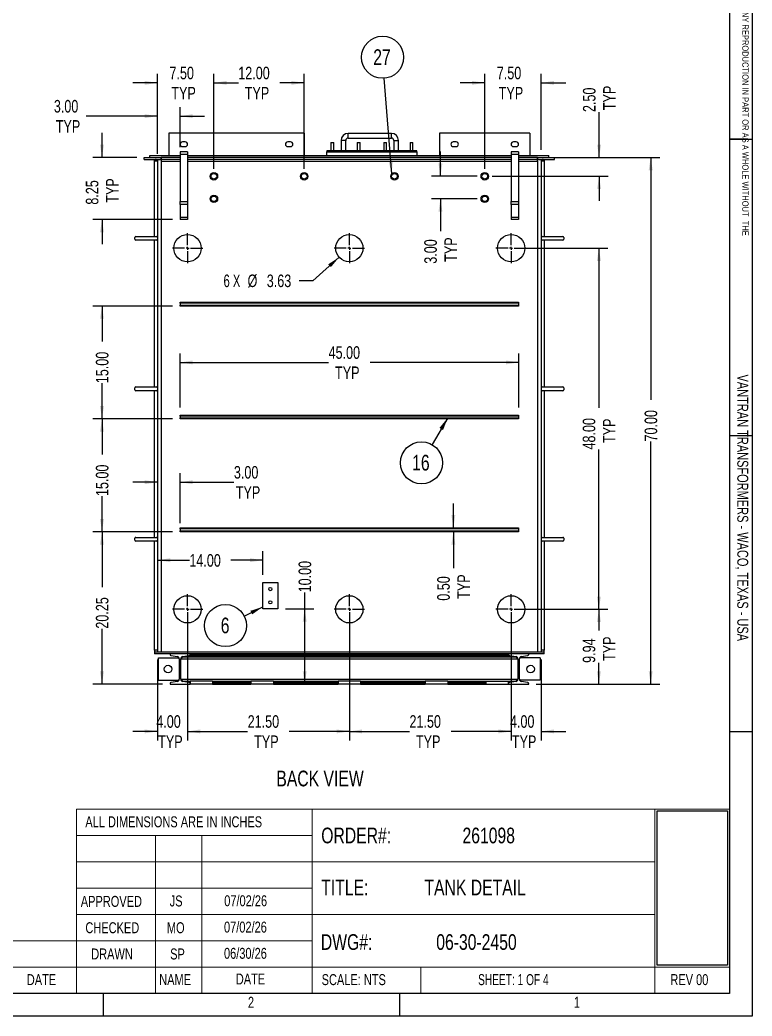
# Model space of a CAD drawing. Header units: inches. Extents: x 1 to 529, y 1 to 374.
# Drawn here: x 372.9 to 528.5, y 0.6 to 212.5 of the extents above; entities that cross this region are included whole.
import ezdxf

# ---------------------------------------------------------------- set-up
doc = ezdxf.new("R2010")
doc.units = ezdxf.units.IN
doc.header["$LTSCALE"] = 32
doc.header["$MEASUREMENT"] = 0
doc.layers.add('FORMAT', color=7, linetype='Continuous')
doc.styles.add('SLDTEXTSTYLE0', font='TXT', dxfattribs={"width": 0.75})
doc.styles.add('SLDTEXTSTYLE3', font='TXT', dxfattribs={"width": 0.692308})
doc.styles.add('SLDTEXTSTYLE7', font='TXT', dxfattribs={"width": 0.666667})
doc.dimstyles.new('SLDDIMSTYLE0', dxfattribs={"dimtxt": 2.71875, "dimasz": 2.71875, "dimexe": 0, "dimexo": 0.0625, "dimgap": 0.679688, "dimtad": 0, "dimlfac": 0.625, "dimrnd": 1e-09, "dimzin": 4, "dimdsep": 46, "dimtxsty": 'SLDTEXTSTYLE0', "dimsah": 1, "dimcen": 0.09, "dimadec": 0, "dimazin": 1, "dimtfac": 1, "dimtofl": 0, "dimtmove": 0, "dimatfit": 3, "dimfxl": 0, "dimfrac": 2, "dimtolj": 1, "dimtzin": 12, "dimarcsym": 0})
doc.dimstyles.new('SLDDIMSTYLE1', dxfattribs={"dimtxt": 2.71875, "dimasz": 2.71875, "dimexe": 0, "dimexo": 0.0625, "dimgap": 0.679688, "dimtad": 0, "dimlfac": 0.625, "dimrnd": 1e-09, "dimzin": 12, "dimdsep": 46, "dimtxsty": 'SLDTEXTSTYLE0', "dimsah": 1, "dimcen": 0.09, "dimadec": 0, "dimazin": 3, "dimtfac": 1, "dimtofl": 0, "dimtmove": 0, "dimatfit": 3, "dimfxl": 0, "dimfrac": 2, "dimtolj": 1, "dimtzin": 12, "dimarcsym": 0})
doc.dimstyles.new('SLDDIMSTYLE2', dxfattribs={"dimtxt": 2.71875, "dimasz": 2.71875, "dimexe": 0, "dimexo": 0.0625, "dimgap": 0.679688, "dimtad": 0, "dimlfac": 0.625, "dimrnd": 1e-09, "dimzin": 4, "dimdsep": 46, "dimtxsty": 'SLDTEXTSTYLE0', "dimsah": 1, "dimcen": 0.09, "dimadec": 0, "dimazin": 1, "dimtfac": 1, "dimtmove": 0, "dimatfit": 0, "dimfxl": 0, "dimfrac": 2, "dimtolj": 1, "dimtzin": 12, "dimarcsym": 0})
doc.dimstyles.new('SLDDIMSTYLE3', dxfattribs={"dimtxt": 2.71875, "dimasz": 2.71875, "dimexe": 0, "dimexo": 0.0625, "dimgap": 0.679688, "dimtad": 0, "dimlfac": 0.625, "dimrnd": 1e-09, "dimzin": 12, "dimdsep": 46, "dimtxsty": 'SLDTEXTSTYLE0', "dimsah": 1, "dimcen": 0.09, "dimadec": 0, "dimazin": 3, "dimtfac": 1, "dimtmove": 0, "dimatfit": 0, "dimfxl": 0, "dimfrac": 2, "dimtolj": 1, "dimtzin": 12, "dimarcsym": 0})
doc.dimstyles.new('SLDDIMSTYLE4', dxfattribs={"dimtxt": 2.71875, "dimasz": 2.71875, "dimexe": 0, "dimexo": 0.0625, "dimgap": 0.679688, "dimtad": 0, "dimlfac": 0.625, "dimrnd": 1e-09, "dimzin": 0, "dimdsep": 46, "dimtxsty": 'SLDTEXTSTYLE0', "dimsah": 1, "dimcen": 0.09, "dimadec": 0, "dimazin": 0, "dimtfac": 1, "dimtmove": 0, "dimatfit": 0, "dimfxl": 0, "dimfrac": 2, "dimtolj": 1, "dimtzin": 12, "dimarcsym": 0})
doc.dimstyles.new('SLDDIMSTYLE5', dxfattribs={"dimtxt": 0.18, "dimasz": 2.71875, "dimexe": 0, "dimexo": 0.0625, "dimgap": 0, "dimtad": 0, "dimtih": 1, "dimtoh": 1, "dimdec": 0, "dimrnd": 1e-09, "dimzin": 0, "dimdsep": 46, "dimtxsty": 'Standard', "dimsah": 1, "dimcen": 0.09, "dimadec": 0, "dimazin": 0, "dimtfac": 2.71875, "dimtdec": 0, "dimtofl": 0, "dimtmove": 0, "dimatfit": 3, "dimfxl": 0, "dimfrac": 2, "dimtolj": 1, "dimtzin": 0, "dimarcsym": 0})
doc.dimstyles.new('SLDDIMSTYLE7', dxfattribs={"dimtxt": 2.71875, "dimasz": 2.71875, "dimexe": 0, "dimexo": 0.0625, "dimgap": 0.679688, "dimtad": 0, "dimtih": 1, "dimtoh": 1, "dimlfac": 0.625, "dimrnd": 1e-09, "dimzin": 12, "dimdsep": 46, "dimtxsty": 'SLDTEXTSTYLE0', "dimsah": 1, "dimcen": 0, "dimadec": 0, "dimazin": 3, "dimtfac": 1, "dimtofl": 0, "dimtmove": 0, "dimatfit": 3, "dimfxl": 0, "dimfrac": 2, "dimtolj": 1, "dimtzin": 12, "dimarcsym": 0})
picture_1 = doc.add_image_def('image1.bmp', size_in_pixel=(535, 215))

# ---------------------------------------------------------------- blocks, each defined once
blk = doc.blocks.new('SW_NOTE_0_1')
at = {"color": 0, "linetype": 'Continuous', "lineweight": 0, "attachment_point": 1, "rotation": 270, "style": 'SLDTEXTSTYLE0'}
for s, insert, char_height in [('WRITTEN PERMISSION OF VANTRAN INDUSTRIES INC.  IS PROHIBITED.', (-0.06, 0), 1.3333), ('THE INFORMATION CONTAINED IN THIS DRAWING IS THE SOLE PROPERTY OF VANTRAN INDUSTRIES INC. ANY REPRODUCTION IN PART OR AS A WHOLE WITHOUT  THE', (1.72, 0), 1.33333)]:
    blk.add_mtext(s, dxfattribs=dict(at, insert=insert, char_height=char_height))
blk = doc.blocks.new('Drawing View42')
at = {"color": 7, "linetype": 'Continuous', "lineweight": 25}
for p, q in [((-23.1, 3.78), (-51.9, 3.78)), ((-51.9, 3.78), (-51.9, -1.02)), ((-23.1, 3.78), (-23.1, -1.02)), ((-15.25, 2.2), (-15.25, 0)), ((-14.25, 2.2), (-15.25, 2.2)), ((-14.25, 0), (-14.25, 2.2)), ((-4.55, 3.7), (-13.75, 3.7)), ((-13.75, 2.7), (-13.75, 3.7)), ((-13.75, 2.7), (-4.55, 2.7)), ((-4.55, 2.7), (-4.55, 3.7)), ((-4.05, 2.2), (-4.05, 0)), ((-4.05, 2.2), (-3.05, 2.2)), ((-3.05, 0), (-3.05, 2.2)), ((24.9, 3.78), (5.7, 3.78)), ((5.7, 3.78), (5.7, -1.02)), ((24.9, 3.78), (24.9, -1.02)), ((-48.4, 1.88), (-49, 1.88)), ((-49, 0.88), (-48.4, 0.88)), ((-26, 1.88), (-26.6, 1.88)), ((-26.6, 0.88), (-26, 0.88)), ((-18.32, 0), (-18.32, -0.22)), ((0.88, 0), (-18.32, 0)), ((-17.4, 1.78), (-17.4, 0)), ((-17.4, 1.78), (-16.8, 1.78)), ((-16.8, 0), (-16.8, 1.78)), ((-11.8, 1.78), (-11.8, 0)), ((-11.8, 1.78), (-11.2, 1.78)), ((-11.2, 0), (-11.2, 1.78)), ((-6.2, 1.78), (-6.2, 0)), ((-6.2, 1.78), (-5.6, 1.78)), ((-5.6, 0), (-5.6, 1.78)), ((-0.6, 1.78), (-0.6, 0)), ((-0.6, 1.78), (0, 1.78)), ((0, 0), (0, 1.78)), ((0.88, -0.22), (0.88, 0)), ((9.2, 1.88), (8.6, 1.88)), ((8.6, 0.88), (9.2, 0.88)), ((22, 1.88), (21.4, 1.88)), ((21.4, 0.88), (22, 0.88)), ((-57.1, -1.82), (-57.1, -1.42)), ((-57.1, -1.42), (-53.5, -1.42)), ((-57.1, -1.82), (-53.5, -1.82)), ((-55.9, -1.42), (-55.9, -1.02)), ((-55.9, -1.02), (-49.5, -1.02)), ((-54.9, -2.22), (-54.9, -1.82)), ((-54.3, -1.82), (-54.3, -2.22)), ((-53.5, -1.82), (-53.5, -1.42)), ((-53.5, -1.42), (-53.5, -1.82)), ((-49.5, -1.42), (-53.5, -1.42)), ((-49.5, -1.82), (-53.5, -1.82)), ((-53.5, -1.82), (-53.5, -2.22)), ((-47.9, -0.22), (-49.5, -0.22)), ((-49.5, -0.22), (-49.5, -0.82)), ((-47.9, -0.82), (-49.5, -0.82)), ((-49.5, -0.82), (-49.5, -10.82)), ((-47.9, -0.22), (-47.9, -0.82)), ((-47.9, -0.82), (-47.9, -10.82)), ((-47.9, -1.02), (20.9, -1.02)), ((20.9, -1.42), (-47.9, -1.42)), ((20.9, -1.82), (-47.9, -1.82)), ((-18.3, -0.22), (-18.32, -0.22)), ((-18.3, -1.02), (-18.3, -0.22)), ((-18.3, -0.22), (0.9, -0.22)), ((0.9, -1.02), (0.9, -0.22)), ((22.5, -0.22), (20.9, -0.22)), ((20.9, -0.22), (20.9, -0.82)), ((22.5, -0.82), (20.9, -0.82)), ((20.9, -0.82), (20.9, -10.82)), ((22.5, -0.22), (22.5, -0.82)), ((22.5, -0.82), (22.5, -10.82)), ((22.5, -1.02), (28.9, -1.02)), ((26.5, -1.42), (22.5, -1.42)), ((26.5, -1.82), (22.5, -1.82)), ((26.5, -1.82), (26.5, -1.42)), ((26.5, -1.42), (30.1, -1.42)), ((26.5, -1.42), (26.5, -1.82)), ((26.5, -1.82), (30.1, -1.82)), ((26.5, -2.22), (26.5, -1.82)), ((27.3, -1.82), (27.3, -2.22)), ((27.9, -1.82), (27.9, -2.22)), ((28.9, -1.42), (28.9, -1.02)), ((30.1, -1.82), (30.1, -1.42)), ((-54.9, -18.22), (-54.9, -2.22)), ((-54.3, -2.22), (-54.9, -2.22)), ((-54.3, -2.22), (-54.3, -106.62)), ((-53.5, -2.22), (-53.5, -106.62)), ((-53.5, -2.22), (-49.5, -2.22)), ((-47.9, -2.22), (20.9, -2.22)), ((22.5, -2.22), (26.5, -2.22)), ((26.5, -2.22), (26.5, -106.62)), ((27.3, -2.22), (27.3, -106.62)), ((27.9, -2.22), (27.3, -2.22)), ((27.9, -2.22), (27.9, -18.22)), ((-49.5, -10.82), (-47.9, -10.82)), ((-49.5, -11.42), (-49.5, -10.82)), ((-47.9, -11.42), (-49.5, -11.42)), ((-49.5, -11.42), (-49.5, -14.22)), ((-47.9, -10.82), (-47.9, -11.42)), ((-47.9, -11.42), (-47.9, -14.22)), ((20.9, -10.82), (22.5, -10.82)), ((20.9, -11.42), (20.9, -10.82)), ((22.5, -11.42), (20.9, -11.42)), ((20.9, -11.42), (20.9, -14.22)), ((22.5, -10.82), (22.5, -11.42)), ((22.5, -11.42), (22.5, -14.22)), ((-47.9, -14.22), (-49.5, -14.22)), ((-49.5, -14.22), (-49.5, -14.62)), ((-47.9, -14.62), (-49.5, -14.62)), ((-47.9, -14.22), (-47.9, -14.62)), ((22.5, -14.22), (20.9, -14.22)), ((20.9, -14.22), (20.9, -14.62)), ((22.5, -14.62), (20.9, -14.62)), ((22.5, -14.22), (22.5, -14.62)), ((-59.1, -18.82), (-59.1, -18.42)), ((-58.9, -18.22), (-54.5, -18.22)), ((-54.5, -19.02), (-58.9, -19.02)), ((-54.9, -50.22), (-54.9, -19.02)), ((27.5, -18.22), (31.9, -18.22)), ((31.9, -19.02), (27.5, -19.02)), ((27.9, -19.02), (27.9, -50.22)), ((32.1, -18.42), (32.1, -18.82)), ((-49.5, -32.22), (22.5, -32.22)), ((-49.5, -32.42), (-49.5, -32.22)), ((22.5, -32.42), (-49.5, -32.42)), ((-49.5, -32.42), (-49.5, -32.82)), ((-49.5, -32.82), (22.5, -32.82)), ((-49.5, -33.02), (-49.5, -32.82)), ((22.5, -33.02), (-49.5, -33.02)), ((22.5, -32.22), (22.5, -32.42)), ((22.5, -32.42), (22.5, -32.82)), ((22.5, -32.82), (22.5, -33.02)), ((-59.1, -50.82), (-59.1, -50.42)), ((-58.9, -50.22), (-54.5, -50.22)), ((27.5, -50.22), (31.9, -50.22)), ((32.1, -50.42), (32.1, -50.82)), ((-54.5, -51.02), (-58.9, -51.02)), ((-54.9, -82.22), (-54.9, -51.02)), ((31.9, -51.02), (27.5, -51.02)), ((27.9, -51.02), (27.9, -82.22)), ((-49.5, -56.22), (22.5, -56.22)), ((-49.5, -56.42), (-49.5, -56.22)), ((22.5, -56.42), (-49.5, -56.42)), ((-49.5, -56.42), (-49.5, -56.82)), ((-49.5, -56.82), (22.5, -56.82)), ((-49.5, -57.02), (-49.5, -56.82)), ((22.5, -57.02), (-49.5, -57.02)), ((22.5, -56.22), (22.5, -56.42)), ((22.5, -56.42), (22.5, -56.82)), ((22.5, -56.82), (22.5, -57.02)), ((-49.5, -80.22), (22.5, -80.22)), ((-49.5, -80.42), (-49.5, -80.22)), ((22.5, -80.42), (-49.5, -80.42)), ((-49.5, -80.42), (-49.5, -80.82)), ((22.5, -80.22), (22.5, -80.42)), ((22.5, -80.42), (22.5, -80.82)), ((-59.1, -82.82), (-59.1, -82.42)), ((-58.9, -82.22), (-54.5, -82.22)), ((-49.5, -80.82), (22.5, -80.82)), ((-49.5, -81.02), (-49.5, -80.82)), ((22.5, -81.02), (-49.5, -81.02)), ((22.5, -80.82), (22.5, -81.02)), ((27.5, -82.22), (31.9, -82.22)), ((32.1, -82.42), (32.1, -82.82)), ((-54.5, -83.02), (-58.9, -83.02)), ((-54.9, -106.22), (-54.9, -83.02)), ((31.9, -83.02), (27.5, -83.02)), ((27.9, -83.02), (27.9, -106.22)), ((-31.9, -97.42), (-31.9, -91.82)), ((-31.9, -91.82), (-28.7, -91.82)), ((-28.7, -91.82), (-28.7, -97.42)), ((-28.7, -97.42), (-31.9, -97.42)), ((-54.9, -106.22), (-54.9, -106.62)), ((-54.3, -106.22), (-54.9, -106.22)), ((-54.9, -106.62), (-54.9, -107.02)), ((27.9, -106.62), (-54.9, -106.62)), ((-51.63, -107.02), (-54.9, -107.02)), ((-54.05, -112.62), (-54.05, -107.82)), ((-54.05, -107.82), (-49.71, -107.82)), ((-51.63, -107.02), (-51.63, -107.17)), ((-47.37, -107.02), (-51.63, -107.02)), ((-51.48, -107.34), (-50.04, -107.58)), ((-49.65, -108.04), (-49.65, -112.39)), ((-48.98, -107.61), (-49.35, -108.04)), ((-49.35, -112.39), (-49.35, -108.04)), ((-48.96, -107.58), (-48.98, -107.61)), ((-48.98, -107.61), (21.98, -107.61)), ((-48.96, -107.58), (-47.52, -107.34)), ((-47.52, -107.34), (-47.41, -107.33)), ((-47.41, -107.33), (-47.37, -107.32)), ((-47.41, -107.33), (20.41, -107.33)), ((-47.37, -107.17), (-47.37, -107.02)), ((20.37, -107.02), (-47.37, -107.02)), ((-47.37, -107.15), (20.37, -107.15)), ((-47.37, -107.32), (-47.37, -107.17)), ((20.37, -107.02), (20.37, -107.17)), ((24.63, -107.02), (20.37, -107.02)), ((20.37, -107.17), (20.37, -107.32)), ((20.37, -107.32), (20.41, -107.33)), ((20.41, -107.33), (20.52, -107.34)), ((20.52, -107.34), (21.96, -107.58)), ((21.98, -107.61), (21.96, -107.58)), ((22.35, -108.04), (21.98, -107.61)), ((22.35, -108.04), (22.35, -112.39)), ((22.65, -112.39), (22.65, -108.04)), ((27.05, -107.82), (22.71, -107.82)), ((23.04, -107.58), (24.48, -107.34)), ((24.63, -107.17), (24.63, -107.02)), ((27.9, -107.02), (24.63, -107.02)), ((27.05, -107.82), (27.05, -112.62)), ((27.9, -106.22), (27.3, -106.22)), ((27.9, -106.62), (27.9, -106.22)), ((27.9, -107.02), (27.9, -106.62)), ((-49.35, -108.05), (22.35, -108.05)), ((-54.05, -112.62), (-49.71, -112.62)), ((-51.63, -113.26), (-51.63, -113.42)), ((-51.63, -113.42), (-47.37, -113.42)), ((-50.04, -112.85), (-51.48, -113.09)), ((-49.35, -112.38), (22.35, -112.38)), ((-49.35, -112.39), (-48.98, -112.82)), ((-48.98, -112.82), (-48.96, -112.85)), ((-48.98, -112.82), (-47.37, -112.82)), ((-47.52, -113.09), (-48.96, -112.85)), ((-47.41, -113.1), (-47.52, -113.09)), ((-47.37, -113.11), (-47.41, -113.1)), ((-47.41, -113.1), (-47.37, -113.1)), ((-42.57, -112.82), (-47.37, -112.82)), ((-47.37, -112.82), (-47.37, -113.42)), ((-47.37, -113.42), (-47.37, -113.26)), ((-42.57, -113.42), (-47.37, -113.42)), ((-42.57, -112.82), (-42.57, -113.42)), ((-42.57, -112.82), (-34.41, -112.82)), ((-42.57, -113.1), (-34.41, -113.1)), ((-42.57, -113.28), (-34.41, -113.28)), ((-42.57, -113.42), (-34.41, -113.42)), ((-34.41, -112.82), (-34.41, -113.42)), ((-29.61, -112.82), (-34.41, -112.82)), ((-29.61, -113.42), (-34.41, -113.42)), ((-29.61, -112.82), (-29.61, -113.42)), ((-29.61, -112.82), (-15.9, -112.82)), ((-29.61, -113.1), (-15.9, -113.1)), ((-29.61, -113.28), (-15.9, -113.28)), ((-29.61, -113.42), (-15.9, -113.42)), ((-15.9, -112.82), (-15.9, -113.42)), ((-11.1, -112.82), (-15.9, -112.82)), ((-11.1, -113.42), (-15.9, -113.42)), ((-11.1, -112.82), (-11.1, -113.42)), ((-11.1, -112.82), (2.61, -112.82)), ((-11.1, -113.1), (2.61, -113.1)), ((-11.1, -113.28), (2.61, -113.28)), ((-11.1, -113.42), (2.61, -113.42)), ((2.61, -112.82), (2.61, -113.42)), ((7.41, -112.82), (2.61, -112.82)), ((7.41, -113.42), (2.61, -113.42)), ((7.41, -112.82), (7.41, -113.42)), ((7.41, -112.82), (15.57, -112.82)), ((7.41, -113.1), (15.57, -113.1)), ((7.41, -113.28), (15.57, -113.28)), ((7.41, -113.42), (15.57, -113.42)), ((15.57, -113.42), (15.57, -112.82)), ((15.57, -112.82), (20.37, -112.82)), ((15.57, -113.42), (20.37, -113.42)), ((20.37, -113.42), (20.37, -112.82)), ((20.37, -112.82), (21.98, -112.82)), ((20.41, -113.1), (20.37, -113.11)), ((20.37, -113.1), (20.41, -113.1)), ((20.37, -113.26), (20.37, -113.42)), ((20.37, -113.42), (24.63, -113.42)), ((20.52, -113.09), (20.41, -113.1)), ((21.96, -112.85), (20.52, -113.09)), ((21.96, -112.85), (21.98, -112.82)), ((21.98, -112.82), (22.35, -112.39)), ((27.05, -112.62), (22.71, -112.62)), ((24.48, -113.09), (23.04, -112.85)), ((24.63, -113.42), (24.63, -113.26))]:
    blk.add_line(p, q, dxfattribs=at)
for centre, radius in [((-42.3, -5.42), 0.8), ((-42.3, -5.42), 0.6), ((-23.1, -5.42), 0.8), ((-23.1, -5.42), 0.6), ((-3.9, -5.42), 0.8), ((-3.9, -5.42), 0.6), ((15.3, -5.42), 0.8), ((15.3, -5.42), 0.6), ((-42.3, -10.22), 0.8), ((-42.3, -10.22), 0.6), ((15.3, -10.22), 0.8), ((15.3, -10.22), 0.6), ((-47.9, -20.72), 2.9), ((-13.5, -20.72), 2.9), ((20.9, -20.72), 2.9), ((-30.3, -93.22), 0.338), ((-47.9, -97.52), 2.9), ((-13.5, -97.52), 2.9), ((20.9, -97.52), 2.9), ((-30.3, -96.02), 0.338), ((-52.05, -110.22), 0.8), ((25.05, -110.22), 0.8)]:
    blk.add_circle(centre, radius, dxfattribs=at)
for centre, radius, start, end in [((-13.75, 2.2), 1.5, 90, 180), ((-13.75, 2.2), 0.5, 90, 180), ((-4.55, 2.2), 1.5, 0, 90), ((-4.55, 2.2), 0.5, 0, 90), ((-49, 1.38), 0.5, 90, 270), ((-48.4, 1.38), 0.5, 270, 90), ((-26.6, 1.38), 0.5, 90, 270), ((-26, 1.38), 0.5, 270, 90), ((8.6, 1.38), 0.5, 90, 270), ((9.2, 1.38), 0.5, 270, 90), ((21.4, 1.38), 0.5, 90, 270), ((22, 1.38), 0.5, 270, 90), ((-54.7, -2.22), 0.4, 0, 90), ((27.7, -2.22), 0.4, 90, 180), ((-58.9, -18.42), 0.2, 90, 180), ((-58.9, -18.82), 0.2, 180, 270), ((-54.5, -18.42), 0.2, 0, 90), ((-54.5, -18.82), 0.2, 270, 0), ((27.5, -18.42), 0.2, 90, 180), ((27.5, -18.82), 0.2, 180, 270), ((31.9, -18.42), 0.2, 0, 90), ((31.9, -18.82), 0.2, 270, 0), ((-58.9, -50.42), 0.2, 90, 180), ((-58.9, -50.82), 0.2, 180, 270), ((-54.5, -50.42), 0.2, 0, 90), ((-54.5, -50.82), 0.2, 270, 0), ((27.5, -50.42), 0.2, 90, 180), ((27.5, -50.82), 0.2, 180, 270), ((31.9, -50.42), 0.2, 0, 90), ((31.9, -50.82), 0.2, 270, 0), ((-58.9, -82.42), 0.2, 90, 180), ((-54.5, -82.42), 0.2, 0, 90), ((27.5, -82.42), 0.2, 90, 180), ((31.9, -82.42), 0.2, 0, 90), ((-58.9, -82.82), 0.2, 180, 270), ((-54.5, -82.82), 0.2, 270, 0), ((27.5, -82.82), 0.2, 180, 270), ((31.9, -82.82), 0.2, 270, 0), ((-51.45, -107.17), 0.176, 180, 260.537), ((-50.12, -108.04), 0.464, 0, 80.537), ((-48.88, -108.04), 0.464, 99.463, 180), ((-47.55, -107.17), 0.176, 279.463, 0), ((20.55, -107.17), 0.176, 180, 260.537), ((21.88, -108.04), 0.464, 0, 80.537), ((23.12, -108.04), 0.464, 99.463, 180), ((24.45, -107.17), 0.176, 279.463, 0), ((-51.45, -113.26), 0.176, 99.463, 180), ((-50.12, -112.39), 0.464, 279.463, 0), ((-48.88, -112.39), 0.464, 180, 260.537), ((-47.55, -113.26), 0.176, 0, 80.537), ((20.55, -113.26), 0.176, 99.463, 180), ((21.88, -112.39), 0.464, 279.463, 0), ((23.12, -112.39), 0.464, 180, 260.537), ((24.45, -113.26), 0.176, 0, 80.537)]:
    blk.add_arc(centre, radius, start, end, dxfattribs=at)
blk = doc.blocks.new('_D_40')
at = {"layer": 'FORMAT'}
for p, q in [((488.11, 183.21), (508.9, 183.21)), ((506.98, 183.21), (506.98, 131.63)), ((506.98, 71.21), (506.98, 122.79)), ((482.64, 71.21), (508.9, 71.21))]:
    blk.add_line(p, q, dxfattribs=at)
for points in [[(506.98, 183.21), (506.56, 180.49), (507.4, 180.49)], [(506.98, 71.21), (507.4, 73.93), (506.56, 73.93)]]:
    blk.add_solid(points, dxfattribs=at)
at = {"layer": 'FORMAT', "insert": (505.69, 122.79), "char_height": 2.667, "attachment_point": 1, "rotation": 90, "style": 'SLDTEXTSTYLE0'}
blk.add_mtext('70.00', dxfattribs=at)
blk = doc.blocks.new('_D_41')
at = {"layer": 'FORMAT'}
for p, q in [((478.91, 87.11), (497.89, 87.11)), ((495.97, 87.11), (495.97, 82.61)), ((495.97, 71.21), (495.97, 75.71)), ((482.64, 71.21), (497.89, 71.21))]:
    blk.add_line(p, q, dxfattribs=at)
for points in [[(495.97, 87.11), (495.55, 84.39), (496.39, 84.39)], [(495.97, 71.21), (496.39, 73.93), (495.55, 73.93)]]:
    blk.add_solid(points, dxfattribs=at)
at = {"layer": 'FORMAT', "char_height": 2.667, "attachment_point": 1, "rotation": 90, "style": 'SLDTEXTSTYLE0'}
for s, insert in [('9.94', (492.53, 75.71)), ('TYP', (496.83, 76.12))]:
    blk.add_mtext(s, dxfattribs=dict(at, insert=insert))
blk = doc.blocks.new('_D_42')
at = {"layer": 'FORMAT'}
for p, q in [((478.91, 163.91), (497.89, 163.91)), ((495.97, 163.91), (495.97, 129.93)), ((495.97, 87.11), (495.97, 121.09)), ((478.91, 87.11), (497.89, 87.11))]:
    blk.add_line(p, q, dxfattribs=at)
for points in [[(495.97, 163.91), (495.55, 161.19), (496.39, 161.19)], [(495.97, 87.11), (496.39, 89.83), (495.55, 89.83)]]:
    blk.add_solid(points, dxfattribs=at)
at = {"layer": 'FORMAT', "char_height": 2.667, "attachment_point": 1, "rotation": 90, "style": 'SLDTEXTSTYLE0'}
for s, insert in [('48.00', (492.53, 121.09)), ('TYP', (496.83, 122.47))]:
    blk.add_mtext(s, dxfattribs=dict(at, insert=insert))
blk = doc.blocks.new('_D_43')
at = {"layer": 'FORMAT'}
for p, q in [((408.51, 85.51), (408.51, 59.22)), ((402.11, 76.41), (402.11, 59.22)), ((402.11, 61.14), (396.88, 61.14)), ((408.51, 61.14), (413.74, 61.14))]:
    blk.add_line(p, q, dxfattribs=at)
for points in [[(402.11, 61.14), (399.39, 61.56), (399.39, 60.72)], [(408.51, 61.14), (411.23, 60.72), (411.23, 61.56)]]:
    blk.add_solid(points, dxfattribs=at)
at = {"layer": 'FORMAT', "char_height": 2.667, "attachment_point": 1, "style": 'SLDTEXTSTYLE0'}
for s, insert in [('4.00', (401.86, 64.58)), ('TYP', (402.27, 60.29))]:
    blk.add_mtext(s, dxfattribs=dict(at, insert=insert))
blk = doc.blocks.new('_D_44')
at = {"layer": 'FORMAT'}
for p, q in [((408.51, 85.51), (408.51, 59.22)), ((442.91, 85.51), (442.91, 59.22)), ((408.51, 61.14), (421.29, 61.14)), ((442.91, 61.14), (430.13, 61.14))]:
    blk.add_line(p, q, dxfattribs=at)
for points in [[(408.51, 61.14), (411.23, 60.72), (411.23, 61.56)], [(442.91, 61.14), (440.19, 61.56), (440.19, 60.72)]]:
    blk.add_solid(points, dxfattribs=at)
at = {"layer": 'FORMAT', "char_height": 2.667, "attachment_point": 1, "style": 'SLDTEXTSTYLE0'}
for s, insert in [('21.50', (421.29, 64.58)), ('TYP', (422.67, 60.29))]:
    blk.add_mtext(s, dxfattribs=dict(at, insert=insert))
blk = doc.blocks.new('_D_45')
at = {"layer": 'FORMAT'}
for p, q in [((442.91, 85.51), (442.91, 59.22)), ((477.31, 85.51), (477.31, 59.22)), ((442.91, 61.14), (455.69, 61.14)), ((477.31, 61.14), (464.53, 61.14))]:
    blk.add_line(p, q, dxfattribs=at)
for points in [[(442.91, 61.14), (445.63, 60.72), (445.63, 61.56)], [(477.31, 61.14), (474.59, 61.56), (474.59, 60.72)]]:
    blk.add_solid(points, dxfattribs=at)
at = {"layer": 'FORMAT', "char_height": 2.667, "attachment_point": 1, "style": 'SLDTEXTSTYLE0'}
for s, insert in [('21.50', (455.69, 64.58)), ('TYP', (457.07, 60.29))]:
    blk.add_mtext(s, dxfattribs=dict(at, insert=insert))
blk = doc.blocks.new('_D_46')
at = {"layer": 'FORMAT'}
for p, q in [((477.31, 85.51), (477.31, 59.22)), ((483.71, 76.41), (483.71, 59.22)), ((477.31, 61.14), (472.08, 61.14)), ((483.71, 61.14), (488.94, 61.14))]:
    blk.add_line(p, q, dxfattribs=at)
for points in [[(477.31, 61.14), (474.59, 61.56), (474.59, 60.72)], [(483.71, 61.14), (486.43, 60.72), (486.43, 61.56)]]:
    blk.add_solid(points, dxfattribs=at)
at = {"layer": 'FORMAT', "char_height": 2.667, "attachment_point": 1, "style": 'SLDTEXTSTYLE0'}
for s, insert in [('4.00', (477.06, 64.58)), ('TYP', (477.47, 60.29))]:
    blk.add_mtext(s, dxfattribs=dict(at, insert=insert))
blk = doc.blocks.new('_D_47')
at = {"layer": 'FORMAT'}
for p, q in [((440.74, 161.98), (435.13, 157)), ((435.13, 157), (432.25, 157))]:
    blk.add_line(p, q, dxfattribs=at)
blk.add_solid([(440.74, 161.98), (438.43, 160.49), (438.98, 159.87)], dxfattribs=at)
at = {"layer": 'FORMAT', "char_height": 2.667, "attachment_point": 1}
for s, insert, style in [('6 X', (416.16, 158.3), 'SLDTEXTSTYLE7'), ('%%c', (421.27, 158.3), 'SLDTEXTSTYLE0'), ('3.63', (425.35, 158.3), 'SLDTEXTSTYLE0')]:
    blk.add_mtext(s, dxfattribs=dict(at, insert=insert, style=style))
blk = doc.blocks.new('_D_48')
at = {"layer": 'FORMAT'}
for p, q in [((433.41, 87.21), (433.41, 90.71)), ((429.31, 87.21), (435.33, 87.21)), ((433.41, 71.21), (433.41, 87.21))]:
    blk.add_line(p, q, dxfattribs=at)
for points in [[(433.41, 87.21), (433, 84.49), (433.83, 84.49)], [(433.41, 71.21), (433.83, 73.93), (433, 73.93)]]:
    blk.add_solid(points, dxfattribs=at)
at = {"layer": 'FORMAT', "insert": (432.12, 90.71), "char_height": 2.667, "attachment_point": 1, "rotation": 90, "style": 'SLDTEXTSTYLE0'}
blk.add_mtext('10.00', dxfattribs=at)
blk = doc.blocks.new('_D_49')
at = {"layer": 'FORMAT'}
for p, q in [((402.11, 97.55), (408.89, 97.55)), ((424.51, 97.55), (417.73, 97.55)), ((424.51, 94.41), (424.51, 99.47))]:
    blk.add_line(p, q, dxfattribs=at)
for points in [[(402.11, 97.55), (404.83, 97.13), (404.83, 97.97)], [(424.51, 97.55), (421.79, 97.97), (421.79, 97.13)]]:
    blk.add_solid(points, dxfattribs=at)
at = {"layer": 'FORMAT', "insert": (408.89, 98.84), "char_height": 2.667, "attachment_point": 1, "style": 'SLDTEXTSTYLE0'}
blk.add_mtext('14.00', dxfattribs=at)
blk = doc.blocks.new('_D_50')
at = {"layer": 'FORMAT'}
for p, q in [((402.11, 184.01), (402.11, 193.91)), ((406.91, 185.41), (406.91, 193.91)), ((402.11, 191.99), (386.98, 191.99)), ((406.91, 191.99), (412.14, 191.99))]:
    blk.add_line(p, q, dxfattribs=at)
for points in [[(402.11, 191.99), (399.39, 192.41), (399.39, 191.57)], [(406.91, 191.99), (409.63, 191.57), (409.63, 192.41)]]:
    blk.add_solid(points, dxfattribs=at)
at = {"layer": 'FORMAT', "char_height": 2.667, "attachment_point": 1, "style": 'SLDTEXTSTYLE0'}
for s, insert in [('3.00', (380.08, 195.43)), ('TYP', (380.49, 191.14))]:
    blk.add_mtext(s, dxfattribs=dict(at, insert=insert))
blk = doc.blocks.new('_D_51')
at = {"layer": 'FORMAT'}
for p, q in [((390.32, 183.21), (390.32, 188.44)), ((397.71, 183.21), (388.4, 183.21)), ((405.31, 170.01), (388.4, 170.01)), ((390.32, 170.01), (390.32, 164.78))]:
    blk.add_line(p, q, dxfattribs=at)
for points in [[(390.32, 183.21), (390.73, 185.93), (389.9, 185.93)], [(390.32, 170.01), (389.9, 167.29), (390.73, 167.29)]]:
    blk.add_solid(points, dxfattribs=at)
at = {"layer": 'FORMAT', "char_height": 2.667, "attachment_point": 1, "rotation": 90, "style": 'SLDTEXTSTYLE0'}
for s, insert in [('8.25', (386.88, 173.16)), ('TYP', (391.17, 173.57))]:
    blk.add_mtext(s, dxfattribs=dict(at, insert=insert))
blk = doc.blocks.new('_D_52')
at = {"layer": 'FORMAT'}
for p, q in [((405.31, 103.61), (388.4, 103.61)), ((390.32, 103.61), (390.32, 91.83)), ((390.32, 71.21), (390.32, 82.99)), ((403.18, 71.21), (388.4, 71.21))]:
    blk.add_line(p, q, dxfattribs=at)
for points in [[(390.32, 103.61), (389.9, 100.89), (390.73, 100.89)], [(390.32, 71.21), (390.73, 73.93), (389.9, 73.93)]]:
    blk.add_solid(points, dxfattribs=at)
at = {"layer": 'FORMAT', "insert": (389.02, 82.99), "char_height": 2.667, "attachment_point": 1, "rotation": 90, "style": 'SLDTEXTSTYLE0'}
blk.add_mtext('20.25', dxfattribs=at)
blk = doc.blocks.new('_D_53')
at = {"layer": 'FORMAT'}
for p, q in [((405.31, 127.61), (388.4, 127.61)), ((390.32, 127.61), (390.32, 120.03)), ((390.32, 103.61), (390.32, 111.19)), ((405.31, 103.61), (388.4, 103.61))]:
    blk.add_line(p, q, dxfattribs=at)
for points in [[(390.32, 127.61), (389.9, 124.89), (390.73, 124.89)], [(390.32, 103.61), (390.73, 106.33), (389.9, 106.33)]]:
    blk.add_solid(points, dxfattribs=at)
at = {"layer": 'FORMAT', "insert": (389.02, 111.19), "char_height": 2.667, "attachment_point": 1, "rotation": 90, "style": 'SLDTEXTSTYLE0'}
blk.add_mtext('15.00', dxfattribs=at)
blk = doc.blocks.new('_D_54')
at = {"layer": 'FORMAT'}
for p, q in [((405.31, 151.61), (388.4, 151.61)), ((390.32, 151.61), (390.32, 144.03)), ((390.32, 127.61), (390.32, 135.19)), ((405.31, 127.61), (388.4, 127.61))]:
    blk.add_line(p, q, dxfattribs=at)
for points in [[(390.32, 151.61), (389.9, 148.89), (390.73, 148.89)], [(390.32, 127.61), (390.73, 130.33), (389.9, 130.33)]]:
    blk.add_solid(points, dxfattribs=at)
at = {"layer": 'FORMAT', "insert": (389.02, 135.19), "char_height": 2.667, "attachment_point": 1, "rotation": 90, "style": 'SLDTEXTSTYLE0'}
blk.add_mtext('15.00', dxfattribs=at)
blk = doc.blocks.new('_D_55')
at = {"layer": 'FORMAT'}
for p, q in [((406.91, 105.41), (406.91, 116.06)), ((402.11, 114.14), (396.88, 114.14)), ((406.91, 114.14), (418.36, 114.14))]:
    blk.add_line(p, q, dxfattribs=at)
for points in [[(402.11, 114.14), (399.39, 114.56), (399.39, 113.72)], [(406.91, 114.14), (409.63, 113.72), (409.63, 114.56)]]:
    blk.add_solid(points, dxfattribs=at)
at = {"layer": 'FORMAT', "char_height": 2.667, "attachment_point": 1, "style": 'SLDTEXTSTYLE0'}
for s, insert in [('3.00', (418.36, 117.58)), ('TYP', (418.77, 113.29))]:
    blk.add_mtext(s, dxfattribs=dict(at, insert=insert))
blk = doc.blocks.new('_D_56')
at = {"layer": 'FORMAT'}
for p, q in [((471.71, 180.81), (471.71, 200.99)), ((483.71, 184.81), (483.71, 200.99)), ((471.71, 199.07), (466.48, 199.07)), ((483.71, 199.07), (488.94, 199.07))]:
    blk.add_line(p, q, dxfattribs=at)
for points in [[(471.71, 199.07), (468.99, 199.49), (468.99, 198.65)], [(483.71, 199.07), (486.43, 198.65), (486.43, 199.49)]]:
    blk.add_solid(points, dxfattribs=at)
at = {"layer": 'FORMAT', "char_height": 2.667, "attachment_point": 1, "style": 'SLDTEXTSTYLE0'}
for s, insert in [('7.50', (474.26, 202.5)), ('TYP', (474.67, 198.21))]:
    blk.add_mtext(s, dxfattribs=dict(at, insert=insert))
blk = doc.blocks.new('_D_57')
at = {"layer": 'FORMAT'}
for p, q in [((496.01, 183.21), (496.01, 192.86)), ((484.51, 183.21), (497.93, 183.21)), ((473.31, 179.21), (497.93, 179.21)), ((496.01, 179.21), (496.01, 173.98))]:
    blk.add_line(p, q, dxfattribs=at)
for points in [[(496.01, 183.21), (496.43, 185.93), (495.6, 185.93)], [(496.01, 179.21), (495.6, 176.49), (496.43, 176.49)]]:
    blk.add_solid(points, dxfattribs=at)
at = {"layer": 'FORMAT', "char_height": 2.667, "attachment_point": 1, "rotation": 90, "style": 'SLDTEXTSTYLE0'}
for s, insert in [('2.50', (492.58, 192.86)), ('TYP', (496.87, 193.27))]:
    blk.add_mtext(s, dxfattribs=dict(at, insert=insert))
blk = doc.blocks.new('_D_58')
at = {"layer": 'FORMAT'}
for p, q in [((462.28, 179.21), (462.28, 184.44)), ((470.11, 179.21), (460.36, 179.21)), ((470.11, 174.41), (460.36, 174.41)), ((462.28, 174.41), (462.28, 167.5))]:
    blk.add_line(p, q, dxfattribs=at)
for points in [[(462.28, 179.21), (462.7, 181.93), (461.86, 181.93)], [(462.28, 174.41), (461.86, 171.69), (462.7, 171.69)]]:
    blk.add_solid(points, dxfattribs=at)
at = {"layer": 'FORMAT', "char_height": 2.667, "attachment_point": 1, "rotation": 90, "style": 'SLDTEXTSTYLE0'}
for s, insert in [('3.00', (458.84, 160.6)), ('TYP', (463.13, 161.01))]:
    blk.add_mtext(s, dxfattribs=dict(at, insert=insert))
blk = doc.blocks.new('_D_59')
at = {"layer": 'FORMAT'}
for p, q in [((402.11, 184.81), (402.11, 200.99)), ((414.11, 180.81), (414.11, 200.99)), ((402.11, 199.07), (396.88, 199.07)), ((414.11, 199.07), (419.34, 199.07))]:
    blk.add_line(p, q, dxfattribs=at)
for points in [[(402.11, 199.07), (399.39, 199.49), (399.39, 198.65)], [(414.11, 199.07), (416.83, 198.65), (416.83, 199.49)]]:
    blk.add_solid(points, dxfattribs=at)
at = {"layer": 'FORMAT', "char_height": 2.667, "attachment_point": 1, "style": 'SLDTEXTSTYLE0'}
for s, insert in [('7.50', (404.66, 202.5)), ('TYP', (405.07, 198.21))]:
    blk.add_mtext(s, dxfattribs=dict(at, insert=insert))
blk = doc.blocks.new('_D_60')
at = {"layer": 'FORMAT'}
for p, q in [((414.11, 180.81), (414.11, 200.99)), ((433.31, 180.81), (433.31, 200.99)), ((414.11, 199.07), (419.29, 199.07)), ((433.31, 199.07), (428.13, 199.07))]:
    blk.add_line(p, q, dxfattribs=at)
for points in [[(414.11, 199.07), (416.83, 198.65), (416.83, 199.49)], [(433.31, 199.07), (430.59, 199.49), (430.59, 198.65)]]:
    blk.add_solid(points, dxfattribs=at)
at = {"layer": 'FORMAT', "char_height": 2.667, "attachment_point": 1, "style": 'SLDTEXTSTYLE0'}
for s, insert in [('12.00', (419.29, 202.5)), ('TYP', (420.67, 198.21))]:
    blk.add_mtext(s, dxfattribs=dict(at, insert=insert))
blk = doc.blocks.new('_D_61')
at = {"layer": 'FORMAT'}
for p, q in [((406.91, 130.01), (406.91, 141.53)), ((478.91, 130.01), (478.91, 141.53)), ((406.91, 139.61), (438.49, 139.61)), ((478.91, 139.61), (447.33, 139.61))]:
    blk.add_line(p, q, dxfattribs=at)
for points in [[(406.91, 139.61), (409.63, 139.19), (409.63, 140.03)], [(478.91, 139.61), (476.19, 140.03), (476.19, 139.19)]]:
    blk.add_solid(points, dxfattribs=at)
at = {"layer": 'FORMAT', "char_height": 2.667, "attachment_point": 1, "style": 'SLDTEXTSTYLE0'}
for s, insert in [('45.00', (438.49, 143.05)), ('TYP', (439.87, 138.75))]:
    blk.add_mtext(s, dxfattribs=dict(at, insert=insert))
blk = doc.blocks.new('_D_62')
at = {"layer": 'FORMAT'}
for p, q in [((465.03, 104.41), (465.03, 109.64)), ((465.03, 103.61), (465.03, 95.83))]:
    blk.add_line(p, q, dxfattribs=at)
for points in [[(465.03, 104.41), (465.44, 107.13), (464.61, 107.13)], [(465.03, 103.61), (464.61, 100.89), (465.44, 100.89)]]:
    blk.add_solid(points, dxfattribs=at)
at = {"layer": 'FORMAT', "char_height": 2.667, "attachment_point": 1, "rotation": 90, "style": 'SLDTEXTSTYLE0'}
for s, insert in [('0.50', (461.59, 88.94)), ('TYP', (465.88, 89.34))]:
    blk.add_mtext(s, dxfattribs=dict(at, insert=insert))
blk = doc.blocks.new('SW_NOTE_0_24')
at = {"layer": 'FORMAT', "color": 0}
blk.add_circle((-4, -2.01), 4.48, dxfattribs=at)
at = {"layer": 'FORMAT', "color": 0, "insert": (-4.07, -0.31), "char_height": 3.33, "attachment_point": 2, "style": 'SLDTEXTSTYLE0'}
blk.add_mtext('6', dxfattribs=at)
blk = doc.blocks.new('SW_NOTE_0_25')
at = {"layer": 'FORMAT', "color": 0}
blk.add_circle((-0.35, 4.47), 4.48, dxfattribs=at)
at = {"layer": 'FORMAT', "color": 0, "insert": (-0.48, 6.17), "char_height": 3.333, "attachment_point": 2, "style": 'SLDTEXTSTYLE0'}
blk.add_mtext('27', dxfattribs=at)
blk = doc.blocks.new('SW_NOTE_0_26')
at = {"layer": 'FORMAT', "color": 0}
blk.add_circle((-2.26, -3.87), 4.48, dxfattribs=at)
at = {"layer": 'FORMAT', "color": 0, "insert": (-2.39, -2.17), "char_height": 3.333, "attachment_point": 2, "style": 'SLDTEXTSTYLE0'}
blk.add_mtext('16', dxfattribs=at)
blk = doc.blocks.new('SW_CENTERMARKSYMBOL_2')
at = {"layer": 'FORMAT', "color": 0, "linetype": 'Continuous'}
for p, q in [((0, 0.64), (0, 3.22)), ((-0.64, 0), (-3.22, 0)), ((0, 0), (-0.32, 0)), ((0, 0), (0, 0.32)), ((0, 0), (0, -0.32)), ((0, 0), (0.32, 0)), ((0.64, 0), (3.22, 0)), ((0, -0.64), (0, -3.22))]:
    blk.add_line(p, q, dxfattribs=at)
blk = doc.blocks.new('SW_CENTERMARKSYMBOL_3')
at = {"layer": 'FORMAT', "color": 0, "linetype": 'Continuous'}
for p, q in [((0, 0.64), (0, 3.22)), ((-0.64, 0), (-3.22, 0)), ((0, 0), (-0.32, 0)), ((0, 0), (0, 0.32)), ((0, 0), (0, -0.32)), ((0, 0), (0.32, 0)), ((0.64, 0), (3.22, 0)), ((0, -0.64), (0, -3.22))]:
    blk.add_line(p, q, dxfattribs=at)
blk = doc.blocks.new('SW_CENTERMARKSYMBOL_4')
at = {"layer": 'FORMAT', "color": 0, "linetype": 'Continuous'}
for p, q in [((0, 0.64), (0, 3.22)), ((-0.64, 0), (-3.22, 0)), ((0, 0), (-0.32, 0)), ((0, 0), (0, 0.32)), ((0, 0), (0, -0.32)), ((0, 0), (0.32, 0)), ((0.64, 0), (3.22, 0)), ((0, -0.64), (0, -3.22))]:
    blk.add_line(p, q, dxfattribs=at)
blk = doc.blocks.new('SW_CENTERMARKSYMBOL_5')
at = {"layer": 'FORMAT', "color": 0, "linetype": 'Continuous'}
for p, q in [((0, 0.64), (0, 3.22)), ((-0.64, 0), (-3.22, 0)), ((0, 0), (-0.32, 0)), ((0, 0), (0, 0.32)), ((0, 0), (0, -0.32)), ((0, 0), (0.32, 0)), ((0.64, 0), (3.22, 0)), ((0, -0.64), (0, -3.22))]:
    blk.add_line(p, q, dxfattribs=at)
blk = doc.blocks.new('SW_CENTERMARKSYMBOL_6')
at = {"layer": 'FORMAT', "color": 0, "linetype": 'Continuous'}
for p, q in [((0, 0.64), (0, 3.22)), ((-0.64, 0), (-3.22, 0)), ((0, 0), (-0.32, 0)), ((0, 0), (0, 0.32)), ((0, 0), (0, -0.32)), ((0, 0), (0.32, 0)), ((0.64, 0), (3.22, 0)), ((0, -0.64), (0, -3.22))]:
    blk.add_line(p, q, dxfattribs=at)
blk = doc.blocks.new('SW_CENTERMARKSYMBOL_7')
at = {"layer": 'FORMAT', "color": 0, "linetype": 'Continuous'}
for p, q in [((0, 0.64), (0, 3.22)), ((-0.64, 0), (-3.22, 0)), ((0, 0), (-0.32, 0)), ((0, 0), (0, 0.32)), ((0, 0), (0, -0.32)), ((0, 0), (0.32, 0)), ((0.64, 0), (3.22, 0)), ((0, -0.64), (0, -3.22))]:
    blk.add_line(p, q, dxfattribs=at)

msp = doc.modelspace()

# ---------------------------------------------------------------- linework, layer by layer
at = {"color": 7, "linetype": 'Continuous', "lineweight": 25}
for p, q in [((528.535, 373.575), (528.535, 0.598)), ((523.735, 368.775), (523.735, 5.398)), ((527.577, 187.087), (523.734, 187.087)), ((523.735, 187.087), (528.535, 187.087)), ((523.735, 124.094), (528.535, 124.094)), ((523.735, 61.102), (528.535, 61.102)), ((523.735, 5.398), (5.398, 5.398)), ((390.551, 5.398), (390.551, 0.598)), ((453.543, 5.398), (453.543, 0.598)), ((528.535, 0.598), (0.598, 0.598))]:
    msp.add_line(p, q, dxfattribs=at)
at = {"color": 7, "linetype": 'Continuous', "lineweight": 18}
for p, q in [((524.535, 187.087), (528.055, 187.087)), ((523.735, 44.593), (384.924, 44.593)), ((384.924, 5.393), (384.924, 44.593)), ((434.978, 44.593), (434.978, 5.393)), ((507.893, 44.593), (507.893, 5.393)), ((434.978, 38.993), (384.924, 38.993)), ((401.697, 5.393), (401.697, 38.993)), ((411.554, 5.393), (411.554, 38.993)), ((507.893, 33.393), (384.924, 33.393)), ((434.978, 27.793), (384.924, 27.793)), ((507.893, 22.193), (384.924, 22.193)), ((434.978, 16.593), (294.698, 16.593)), ((523.735, 10.993), (294.698, 10.993)), ((458.101, 10.993), (458.101, 5.393))]:
    msp.add_line(p, q, dxfattribs=at)
at = {"layer": 'FORMAT'}
msp.add_line((420.566, 85.653), (424.507, 87.63), dxfattribs=at)
msp.add_solid([(424.507, 87.63), (421.89, 86.785), (422.265, 86.037)], dxfattribs=at)

# ---------------------------------------------------------------- block references
at = {"color": 7, "linetype": 'Continuous', "lineweight": 0}
msp.add_blockref('SW_NOTE_0_1', (526.068, 298.719), dxfattribs=at)
at = {"color": 7, "linetype": 'Continuous', "lineweight": 25}
msp.add_blockref('Drawing View42', (456.407, 184.623), dxfattribs=at)
at = {"layer": 'FORMAT'}
for name, p in [('SW_NOTE_0_25', (450.325, 200.042)), ('SW_NOTE_0_26', (460.512, 122.133)), ('SW_NOTE_0_24', (420.566, 85.653))]:
    msp.add_blockref(name, p, dxfattribs=at)
at = {"layer": 'FORMAT', "linetype": 'Continuous'}
for name, p in [('SW_CENTERMARKSYMBOL_2', (408.507, 163.908)), ('SW_CENTERMARKSYMBOL_3', (442.907, 163.908)), ('SW_CENTERMARKSYMBOL_4', (477.307, 163.908)), ('SW_CENTERMARKSYMBOL_5', (408.507, 87.108)), ('SW_CENTERMARKSYMBOL_6', (442.907, 87.108)), ('SW_CENTERMARKSYMBOL_7', (477.307, 87.108))]:
    msp.add_blockref(name, p, dxfattribs=at)

# ---------------------------------------------------------------- texts
at = {"color": 7, "linetype": 'Continuous', "lineweight": 0, "insert": (527.723, 108.702), "char_height": 2.33333, "attachment_point": 2, "rotation": 270, "style": 'SLDTEXTSTYLE0'}
msp.add_mtext('VANTRAN TRANSFORMERS - WACO, TEXAS - USA', dxfattribs=at)
at = {"color": 7, "linetype": 'Continuous', "lineweight": 0}
for s, insert, char_height, attachment_point, style in [('ORDER#:', (436.934, 40.674), 3.3333, 1, 'SLDTEXTSTYLE0'), ('261098', (466.964, 40.674), 3.3333, 1, 'SLDTEXTSTYLE0'), ('TITLE:', (436.934, 29.61), 3.3333, 1, 'SLDTEXTSTYLE0'), ('TANK DETAIL', (458.877, 29.61), 3.33333, 1, 'SLDTEXTSTYLE0'), ('CHECKED', (386.789, 20.553), 2.3333, 1, 'SLDTEXTSTYLE0'), ('MO', (404.113, 20.553), 2.3333, 1, 'SLDTEXTSTYLE0'), ('07/02/26', (416.258, 20.688), 2.3333, 1, 'SLDTEXTSTYLE0'), ('DWG#:', (436.852, 18.01), 3.3333, 1, 'SLDTEXTSTYLE0'), ('06-30-2450', (461.386, 18.01), 3.3333, 1, 'SLDTEXTSTYLE0'), ('DRAWN', (388.025, 14.974), 2.3333, 1, 'SLDTEXTSTYLE0'), ('SP', (404.812, 14.974), 2.3333, 1, 'SLDTEXTSTYLE0'), ('06/30/26', (416.258, 15.109), 2.3333, 1, 'SLDTEXTSTYLE0'), ('DATE', (374.332, 9.515), 2.3333, 1, 'SLDTEXTSTYLE0'), ('NAME', (402.492, 9.515), 2.3333, 1, 'SLDTEXTSTYLE0'), ('DATE', (418.772, 9.65), 2.3333, 1, 'SLDTEXTSTYLE0'), ('SCALE: NTS', (437.018, 9.515), 2.3333, 1, 'SLDTEXTSTYLE0'), ('SHEET: 1 OF 4', (470.285, 9.515), 2.33333, 1, 'SLDTEXTSTYLE3'), ('REV 00', (511.168, 9.515), 2.3333, 1, 'SLDTEXTSTYLE0'), ('2', (422, 4.696), 2.333, 2, 'SLDTEXTSTYLE0'), ('1', (491.292, 4.696), 2.333, 2, 'SLDTEXTSTYLE0')]:
    msp.add_mtext(s, dxfattribs=dict(at, insert=insert, char_height=char_height, attachment_point=attachment_point, style=style))
at = {"layer": 'FORMAT', "attachment_point": 1, "style": 'SLDTEXTSTYLE0'}
for s, insert, char_height in [('BACK VIEW', (427.385, 52.794), 3.3333), ('ALL DIMENSIONS ARE IN INCHES', (386.774, 43.079), 2.33333), ('APPROVED', (385.812, 26.153), 2.3333), ('JS', (404.716, 26.246), 2.3333), ('07/02/26', (416.309, 26.288), 2.3333)]:
    msp.add_mtext(s, dxfattribs=dict(at, insert=insert, char_height=char_height))

# ---------------------------------------------------------------- dimensions: what is measured, and where the dimension line sits
at = {"layer": 'FORMAT'}
for base, p1, p2, dimstyle, picture, middle in [((414.107, 199.067), (402.107, 183.208), (414.107, 179.208), 'SLDDIMSTYLE2', '_D_59', (408.107, 199.067)), ((433.307, 199.067), (414.107, 179.208), (433.307, 179.208), 'SLDDIMSTYLE0', '_D_60', (423.707, 199.067)), ((483.707, 199.067), (471.707, 179.208), (483.707, 183.208), 'SLDDIMSTYLE2', '_D_56', (477.707, 199.067)), ((406.907, 191.992), (402.107, 182.408), (406.907, 183.808), 'SLDDIMSTYLE2', '_D_50', (383.53, 191.992)), ((406.907, 114.141), (402.107, 78.008), (406.907, 103.808), 'SLDDIMSTYLE2', '_D_55', (421.808, 114.141)), ((408.507, 61.141), (402.107, 78.008), (408.507, 87.108), 'SLDDIMSTYLE2', '_D_43', (405.307, 61.141)), ((442.907, 61.141), (408.507, 87.108), (442.907, 87.108), 'SLDDIMSTYLE0', '_D_44', (425.707, 61.141)), ((477.307, 61.141), (442.907, 87.108), (477.307, 87.108), 'SLDDIMSTYLE0', '_D_45', (460.107, 61.141)), ((483.707, 61.141), (477.307, 87.108), (483.707, 78.008), 'SLDDIMSTYLE2', '_D_46', (480.507, 61.141))]:
    dim = msp.add_linear_dim(base=base, p1=p1, p2=p2, text='<>\\PTYP', dimstyle=dimstyle, dxfattribs=at)
    dim.commit()
    dim.dimension.update_dxf_attribs({"geometry": picture, "text_midpoint": middle, "dimtype": 160})
for base, p1, p2, angle, dimstyle, picture, middle in [((496.014, 179.208), (482.907, 183.208), (471.707, 179.208), 90, 'SLDDIMSTYLE2', '_D_57', (496.014, 196.311)), ((390.315, 170.008), (399.307, 183.208), (406.907, 170.008), 90, 'SLDDIMSTYLE3', '_D_51', (390.315, 176.608)), ((462.278, 174.408), (471.707, 179.208), (471.707, 174.408), 90, 'SLDDIMSTYLE2', '_D_58', (462.278, 164.047)), ((495.972, 163.908), (477.307, 87.108), (477.307, 163.908), 90, 'SLDDIMSTYLE0', '_D_42', (495.972, 125.508)), ((478.907, 139.608), (406.907, 128.408), (478.907, 128.408), 0, 'SLDDIMSTYLE0', '_D_61', (442.907, 139.608)), ((465.026, 103.608), (478.907, 104.408), (478.907, 103.608), 90, 'SLDDIMSTYLE4', '_D_62', (465.026, 92.385)), ((495.972, 87.108), (481.038, 71.208), (477.307, 87.108), 90, 'SLDDIMSTYLE1', '_D_41', (495.972, 79.158))]:
    dim = msp.add_linear_dim(base=base, p1=p1, p2=p2, angle=angle, text='<>\\PTYP', dimstyle=dimstyle, dxfattribs=at)
    dim.commit()
    dim.dimension.update_dxf_attribs({"geometry": picture, "text_midpoint": middle, "dimtype": 160})
for base, p1, p2, dimstyle, picture, middle in [((506.981, 71.208), (486.507, 183.208), (481.038, 71.208), 'SLDDIMSTYLE0', '_D_40', (506.981, 127.208)), ((390.315, 151.608), (406.907, 127.608), (406.907, 151.608), 'SLDDIMSTYLE0', '_D_54', (390.315, 139.608)), ((390.315, 127.608), (406.907, 103.608), (406.907, 127.608), 'SLDDIMSTYLE0', '_D_53', (390.315, 115.608)), ((390.315, 103.608), (404.777, 71.208), (406.907, 103.608), 'SLDDIMSTYLE1', '_D_52', (390.315, 87.408)), ((433.415, 87.208), (404.777, 71.208), (427.707, 87.208), 'SLDDIMSTYLE0', '_D_48', (433.415, 95.128))]:
    dim = msp.add_linear_dim(base=base, p1=p1, p2=p2, angle=90, dimstyle=dimstyle, dxfattribs=at)
    dim.commit()
    dim.dimension.update_dxf_attribs({"geometry": picture, "text_midpoint": middle, "dimtype": 160})
dim = msp.add_diameter_dim_2p(p1=(445.076, 165.833), p2=(440.738, 161.983), text='6 X<>', dimstyle='SLDDIMSTYLE7', dxfattribs=at)
dim.commit()
dim.dimension.update_dxf_attribs({"geometry": '_D_47', "text_midpoint": (424.203, 157.004), "dimtype": 163})
dim = msp.add_linear_dim(base=(424.507, 97.548), p1=(402.107, 78.008), p2=(424.507, 92.808), dimstyle='SLDDIMSTYLE0', dxfattribs=at)
dim.commit()
dim.dimension.update_dxf_attribs({"geometry": '_D_49', "text_midpoint": (413.307, 97.548), "dimtype": 160})

# ---------------------------------------------------------------- pictures from other files: only their frames are drawn
image = msp.add_image(picture_1, insert=(508.369, 44.25), size_in_units=(32.796, 14.907), rotation=-90)
image.dxf.flags = 7

# ---------------------------------------------------------------- leaders
for points in [[(451.91, 179.74), (450.325, 200.042)], [(463.821, 127.808), (460.512, 122.133)]]:
    msp.add_leader(points, dimstyle='SLDDIMSTYLE5', dxfattribs=at)

doc.saveas('drawing.dxf')
